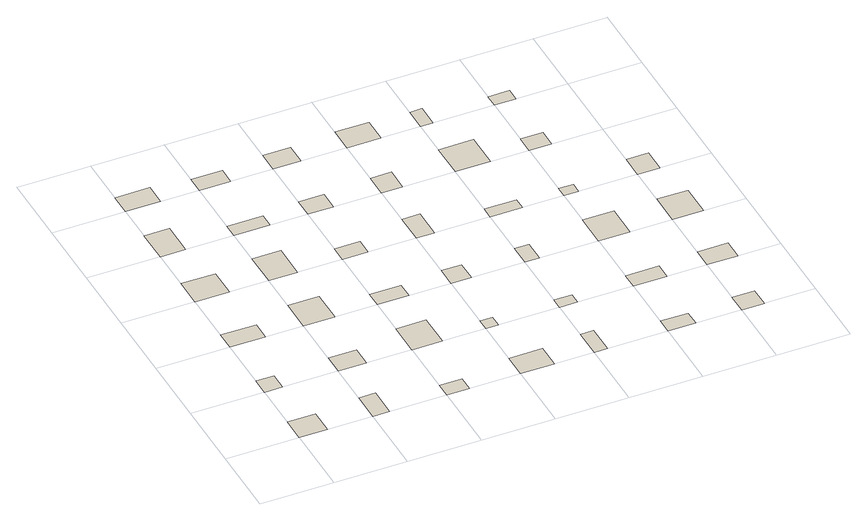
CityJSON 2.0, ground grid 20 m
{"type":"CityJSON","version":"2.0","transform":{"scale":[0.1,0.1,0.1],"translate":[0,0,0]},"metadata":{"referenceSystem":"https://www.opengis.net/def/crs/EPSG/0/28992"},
"CityObjects":{
"building1":{"type":"Building","attributes":{"roofType":"Gabled","yearOfConstruction":1961,"function":"Industrial","storeysAboveGround":2},"geometry":[{"type":"MultiSurface","lod":"0","boundaries":[[[0,1,2,3]]]}]},
"building2":{"type":"Building","attributes":{"roofType":"Flat","yearOfConstruction":1998,"function":"Residential","storeysAboveGround":4},"geometry":[{"type":"MultiSurface","lod":"0","boundaries":[[[4,5,6,7]]]}]},
"building3":{"type":"Building","attributes":{"roofType":"Shed","yearOfConstruction":1982,"function":"Residential","storeysAboveGround":3},"geometry":[{"type":"MultiSurface","lod":"0","boundaries":[[[8,9,10,11]]]}]},
"building4":{"type":"Building","attributes":{"roofType":"Shed","yearOfConstruction":1996,"function":"Industrial","storeysAboveGround":1},"geometry":[{"type":"MultiSurface","lod":"0","boundaries":[[[12,13,14,15]]]}]},
"building5":{"type":"Building","attributes":{"roofType":"Hipped","yearOfConstruction":2011,"function":"Residential","storeysAboveGround":3},"geometry":[{"type":"MultiSurface","lod":"0","boundaries":[[[16,17,18,19]]]}]},
"building6":{"type":"Building","attributes":{"roofType":"Pyramidal","yearOfConstruction":1972,"function":"Industrial","storeysAboveGround":3},"geometry":[{"type":"MultiSurface","lod":"0","boundaries":[[[20,21,22,23]]]}]},
"building7":{"type":"Building","attributes":{"roofType":"Pyramidal","yearOfConstruction":1960,"function":"Residential","storeysAboveGround":1},"geometry":[{"type":"MultiSurface","lod":"0","boundaries":[[[24,25,26,27]]]}]},
"building8":{"type":"Building","attributes":{"roofType":"Pyramidal","yearOfConstruction":1993,"function":"Residential","storeysAboveGround":2},"geometry":[{"type":"MultiSurface","lod":"0","boundaries":[[[28,29,30,31]]]}]},
"building9":{"type":"Building","attributes":{"roofType":"Pyramidal","yearOfConstruction":2013,"function":"Industrial","storeysAboveGround":3},"geometry":[{"type":"MultiSurface","lod":"0","boundaries":[[[32,33,34,35]]]}]},
"building10":{"type":"Building","attributes":{"roofType":"Shed","yearOfConstruction":1972,"function":"Residential","storeysAboveGround":2},"geometry":[{"type":"MultiSurface","lod":"0","boundaries":[[[36,37,38,39]]]}]},
"building11":{"type":"Building","attributes":{"roofType":"Hipped","yearOfConstruction":2009,"function":"Industrial","storeysAboveGround":1},"geometry":[{"type":"MultiSurface","lod":"0","boundaries":[[[40,41,42,43]]]}]},
"building12":{"type":"Building","attributes":{"roofType":"Pyramidal","yearOfConstruction":1975,"function":"Industrial","storeysAboveGround":3},"geometry":[{"type":"MultiSurface","lod":"0","boundaries":[[[44,45,46,47]]]}]},
"building13":{"type":"Building","attributes":{"roofType":"Hipped","yearOfConstruction":1997,"function":"Residential","storeysAboveGround":2},"geometry":[{"type":"MultiSurface","lod":"0","boundaries":[[[48,49,50,51]]]}]},
"building14":{"type":"Building","attributes":{"roofType":"Pyramidal","yearOfConstruction":2013,"function":"Residential","storeysAboveGround":1},"geometry":[{"type":"MultiSurface","lod":"0","boundaries":[[[52,53,54,55]]]}]},
"building15":{"type":"Building","attributes":{"roofType":"Flat","yearOfConstruction":1992,"function":"Residential","storeysAboveGround":4},"geometry":[{"type":"MultiSurface","lod":"0","boundaries":[[[56,57,58,59]]]}]},
"building16":{"type":"Building","attributes":{"roofType":"Flat","yearOfConstruction":1987,"function":"Residential","storeysAboveGround":3},"geometry":[{"type":"MultiSurface","lod":"0","boundaries":[[[60,61,62,63]]]}]},
"building17":{"type":"Building","attributes":{"roofType":"Flat","yearOfConstruction":1980,"function":"Residential","storeysAboveGround":4},"geometry":[{"type":"MultiSurface","lod":"0","boundaries":[[[64,65,66,67]]]}]},
"building18":{"type":"Building","attributes":{"roofType":"Flat","yearOfConstruction":2003,"function":"Industrial","storeysAboveGround":5},"geometry":[{"type":"MultiSurface","lod":"0","boundaries":[[[68,69,70,71]]]}]},
"building19":{"type":"Building","attributes":{"roofType":"Flat","yearOfConstruction":1980,"function":"Industrial","storeysAboveGround":4},"geometry":[{"type":"MultiSurface","lod":"0","boundaries":[[[72,73,74,75]]]}]},
"building20":{"type":"Building","attributes":{"roofType":"Shed","yearOfConstruction":1949,"function":"Residential","storeysAboveGround":1},"geometry":[{"type":"MultiSurface","lod":"0","boundaries":[[[76,77,78,79]]]}]},
"building21":{"type":"Building","attributes":{"roofType":"Shed","yearOfConstruction":1981,"function":"Industrial","storeysAboveGround":3},"geometry":[{"type":"MultiSurface","lod":"0","boundaries":[[[80,81,82,83]]]}]},
"building22":{"type":"Building","attributes":{"roofType":"Flat","yearOfConstruction":1980,"function":"Residential","storeysAboveGround":3},"geometry":[{"type":"MultiSurface","lod":"0","boundaries":[[[84,85,86,87]]]}]},
"building23":{"type":"Building","attributes":{"roofType":"Pyramidal","yearOfConstruction":1964,"function":"Industrial","storeysAboveGround":1},"geometry":[{"type":"MultiSurface","lod":"0","boundaries":[[[88,89,90,91]]]}]},
"building24":{"type":"Building","attributes":{"roofType":"Pyramidal","yearOfConstruction":1991,"function":"Industrial","storeysAboveGround":3},"geometry":[{"type":"MultiSurface","lod":"0","boundaries":[[[92,93,94,95]]]}]},
"building25":{"type":"Building","attributes":{"roofType":"Flat","yearOfConstruction":1956,"function":"Residential","storeysAboveGround":3},"geometry":[{"type":"MultiSurface","lod":"0","boundaries":[[[96,97,98,99]]]}]},
"building26":{"type":"Building","attributes":{"roofType":"Hipped","yearOfConstruction":1950,"function":"Residential","storeysAboveGround":1},"geometry":[{"type":"MultiSurface","lod":"0","boundaries":[[[100,101,102,103]]]}]},
"building27":{"type":"Building","attributes":{"roofType":"Flat","yearOfConstruction":1948,"function":"Industrial","storeysAboveGround":1},"geometry":[{"type":"MultiSurface","lod":"0","boundaries":[[[104,105,106,107]]]}]},
"building28":{"type":"Building","attributes":{"roofType":"Pyramidal","yearOfConstruction":1962,"function":"Residential","storeysAboveGround":2},"geometry":[{"type":"MultiSurface","lod":"0","boundaries":[[[108,109,110,111]]]}]},
"building29":{"type":"Building","attributes":{"roofType":"Flat","yearOfConstruction":1972,"function":"Residential","storeysAboveGround":3},"geometry":[{"type":"MultiSurface","lod":"0","boundaries":[[[112,113,114,115]]]}]},
"building30":{"type":"Building","attributes":{"roofType":"Hipped","yearOfConstruction":2002,"function":"Residential","storeysAboveGround":2},"geometry":[{"type":"MultiSurface","lod":"0","boundaries":[[[116,117,118,119]]]}]},
"building31":{"type":"Building","attributes":{"roofType":"Flat","yearOfConstruction":1955,"function":"Residential","storeysAboveGround":5},"geometry":[{"type":"MultiSurface","lod":"0","boundaries":[[[120,121,122,123]]]}]},
"building32":{"type":"Building","attributes":{"roofType":"Flat","yearOfConstruction":1964,"function":"Residential","storeysAboveGround":4},"geometry":[{"type":"MultiSurface","lod":"0","boundaries":[[[124,125,126,127]]]}]},
"building33":{"type":"Building","attributes":{"roofType":"Flat","yearOfConstruction":2010,"function":"Residential","storeysAboveGround":4},"geometry":[{"type":"MultiSurface","lod":"0","boundaries":[[[128,129,130,131]]]}]},
"building34":{"type":"Building","attributes":{"roofType":"Shed","yearOfConstruction":2014,"function":"Industrial","storeysAboveGround":2},"geometry":[{"type":"MultiSurface","lod":"0","boundaries":[[[132,133,134,135]]]}]},
"building35":{"type":"Building","attributes":{"roofType":"Flat","yearOfConstruction":2014,"function":"Industrial","storeysAboveGround":4},"geometry":[{"type":"MultiSurface","lod":"0","boundaries":[[[136,137,138,139]]]}]},
"building36":{"type":"Building","attributes":{"roofType":"Flat","yearOfConstruction":2008,"function":"Residential","storeysAboveGround":3},"geometry":[{"type":"MultiSurface","lod":"0","boundaries":[[[140,141,142,143]]]}]},
"building37":{"type":"Building","attributes":{"roofType":"Hipped","yearOfConstruction":2014,"function":"Residential","storeysAboveGround":2},"geometry":[{"type":"MultiSurface","lod":"0","boundaries":[[[144,145,146,147]]]}]},
"building38":{"type":"Building","attributes":{"roofType":"Pyramidal","yearOfConstruction":1985,"function":"Residential","storeysAboveGround":3},"geometry":[{"type":"MultiSurface","lod":"0","boundaries":[[[148,149,150,151]]]}]},
"building39":{"type":"Building","attributes":{"roofType":"Flat","yearOfConstruction":1971,"function":"Residential","storeysAboveGround":5},"geometry":[{"type":"MultiSurface","lod":"0","boundaries":[[[152,153,154,155]]]}]},
"building40":{"type":"Building","attributes":{"roofType":"Gabled","yearOfConstruction":1978,"function":"Residential","storeysAboveGround":3},"geometry":[{"type":"MultiSurface","lod":"0","boundaries":[[[156,157,158,159]]]}]}
},
"vertices":[
[76,0,0],[76,69,0],[0,69,0],[0,0,0],
[49,200,0],[49,250,0],[0,250,0],[0,200,0],
[97,400,0],[97,453,0],[0,453,0],[0,400,0],
[245,0,0],[245,82,0],[200,82,0],[200,0,0],
[93,600,0],[93,681,0],[0,681,0],[0,600,0],
[68,800,0],[68,893,0],[0,893,0],[0,800,0],
[276,200,0],[276,257,0],[200,257,0],[200,200,0],
[95,1000,0],[95,1061,0],[0,1061,0],[0,1000,0],
[285,400,0],[285,491,0],[200,491,0],[200,400,0],
[278,600,0],[278,696,0],[200,696,0],[200,600,0],
[461,0,0],[461,43,0],[400,43,0],[400,0,0],
[297,800,0],[297,840,0],[200,840,0],[200,800,0],
[482,200,0],[482,293,0],[400,293,0],[400,200,0],
[285,1000,0],[285,1048,0],[200,1048,0],[200,1000,0],
[486,400,0],[486,445,0],[400,445,0],[400,400,0],
[469,600,0],[469,647,0],[400,647,0],[400,600,0],
[692,0,0],[692,68,0],[600,68,0],[600,0,0],
[634,200,0],[634,233,0],[600,233,0],[600,200,0],
[470,800,0],[470,855,0],[400,855,0],[400,800,0],
[475,1000,0],[475,1059,0],[400,1059,0],[400,1000,0],
[655,400,0],[655,456,0],[600,456,0],[600,400,0],
[649,600,0],[649,683,0],[600,683,0],[600,600,0],
[836,0,0],[836,80,0],[800,80,0],[800,0,0],
[657,800,0],[657,865,0],[600,865,0],[600,800,0],
[848,200,0],[848,232,0],[800,232,0],[800,200,0],
[839,400,0],[839,459,0],[800,459,0],[800,400,0],
[692,1000,0],[692,1069,0],[600,1069,0],[600,1000,0],
[888,600,0],[888,634,0],[800,634,0],[800,600,0],
[1075,0,0],[1075,44,0],[1000,44,0],[1000,0,0],
[895,800,0],[895,897,0],[800,897,0],[800,800,0],
[1091,200,0],[1091,245,0],[1000,245,0],[1000,200,0],
[833,1000,0],[833,1063,0],[800,1063,0],[800,1000,0],
[1085,400,0],[1085,492,0],[1000,492,0],[1000,400,0],
[1040,600,0],[1040,631,0],[1000,631,0],[1000,600,0],
[1261,0,0],[1261,56,0],[1200,56,0],[1200,0,0],
[1061,800,0],[1061,851,0],[1000,851,0],[1000,800,0],
[1283,200,0],[1283,257,0],[1200,257,0],[1200,200,0],
[1058,1000,0],[1058,1037,0],[1000,1037,0],[1000,1000,0],
[1284,400,0],[1284,490,0],[1200,490,0],[1200,400,0],
[1260,600,0],[1260,666,0],[1200,666,0],[1200,600,0]
]}
